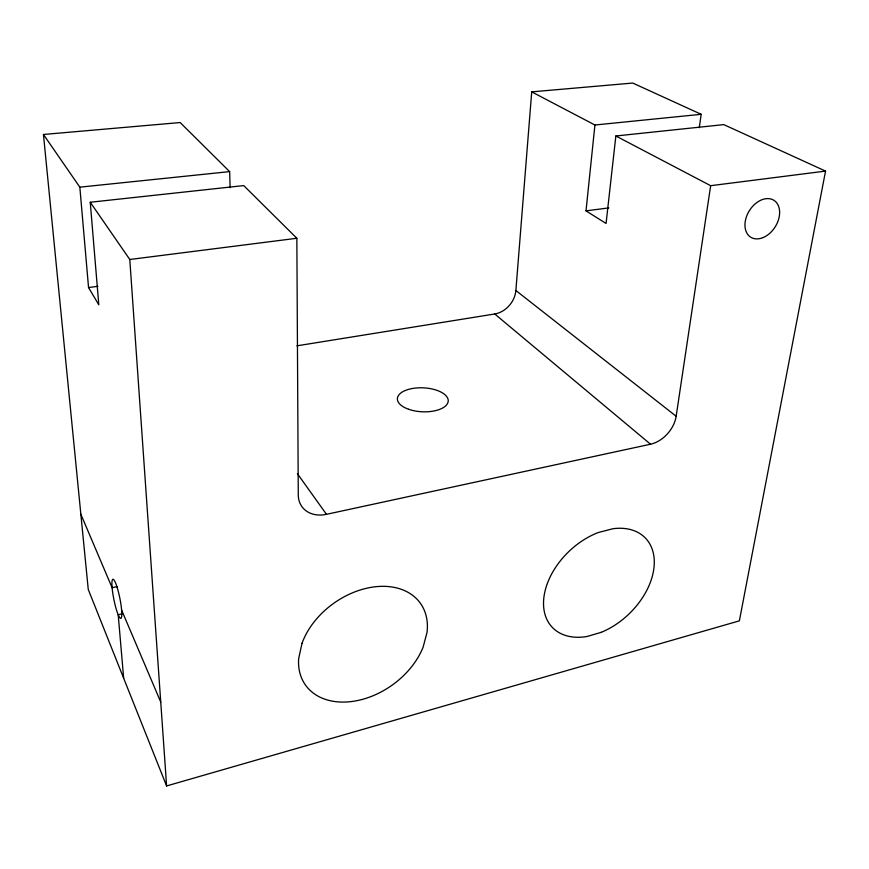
<?xml version="1.0" encoding="UTF-8"?>
<svg xmlns="http://www.w3.org/2000/svg" width="869" height="869" viewBox="0 0 869 869"><rect width="100%" height="100%" fill="white"/><g stroke="black" fill="none" stroke-linecap="round" stroke-linejoin="round"><path stroke-width="1.3" d="M296.916 345.829L494.743 313.981A22.518 17.901 -51.2 0 0 515.871 290.507L531.719 91.864L632.741 83.055L701.185 114.306L699.284 127.71M230.133 187.726L229.644 171.617L180.165 122.54L43.45 134.478L88.258 589.443L166.609 785.945L739.367 620.846L825.55 171.095L723.768 124.615L615.86 135.988L606.062 223.474L586.01 210.863L594.928 125.006L531.719 91.864M43.45 134.478L79.839 187.161L88.551 287.552L98.805 304.845L90.246 202.249L243.722 185.586L296.85 238.269L298.273 494.95A30.252 23.713 -36.6 0 0 326.462 514.329L650.523 444.222A27.091 19.02 -49.4 0 0 676.158 416.251L710.657 185.694L615.86 135.988M122.149 613.818L118.195 614.741L123.67 678.244M117.391 586.564L112.123 587.748L80.85 514.231M88.551 287.552L97.882 286.303M586.01 210.863L608.832 207.897M90.246 202.249L129.785 259.494L296.85 238.269M710.657 185.694L825.55 171.095M79.839 187.161L229.644 171.617M594.928 125.006L701.185 114.306M515.871 290.507L676.158 416.251M494.743 313.981L650.523 444.222M297.394 473.67L326.462 514.329M121.617 610.071L160.743 702.054M129.785 259.494L166.609 785.945M302.064 643.169L298.664 658.55A70.519 50.272 -35.4 0 0 349.175 701.794A70.519 50.272 -35.4 0 0 423.105 647.199L426.994 632.513A70.519 50.272 -35.4 0 0 377.168 586.575A70.519 50.272 -35.4 0 0 302.064 643.169M601.272 632.317L587.194 636.456A64.502 43.341 -43.8 0 1 543.798 598.165A64.502 43.341 -43.8 0 1 598.263 532.534L612.949 528.721A64.502 43.341 -43.8 0 1 653.977 567.696A64.502 43.341 -43.8 0 1 601.272 632.317M408.604 409.266A25.462 11.992 2.6 0 0 448.176 401.532A25.462 11.992 2.6 0 0 411.634 388.639A25.462 11.992 2.6 0 0 408.604 409.266M763.221 237.53A21.801 15.24 -57.9 0 0 776.832 203.009A21.801 15.24 -57.9 0 0 746.829 215.708A21.801 15.24 -57.9 0 0 763.221 237.53M112.09 587.411A19.954 3.052 78.6 0 0 120.389 618.272A19.954 3.052 78.6 0 0 118.097 590.703A19.954 3.052 78.6 0 0 112.09 587.411"/></g></svg>
